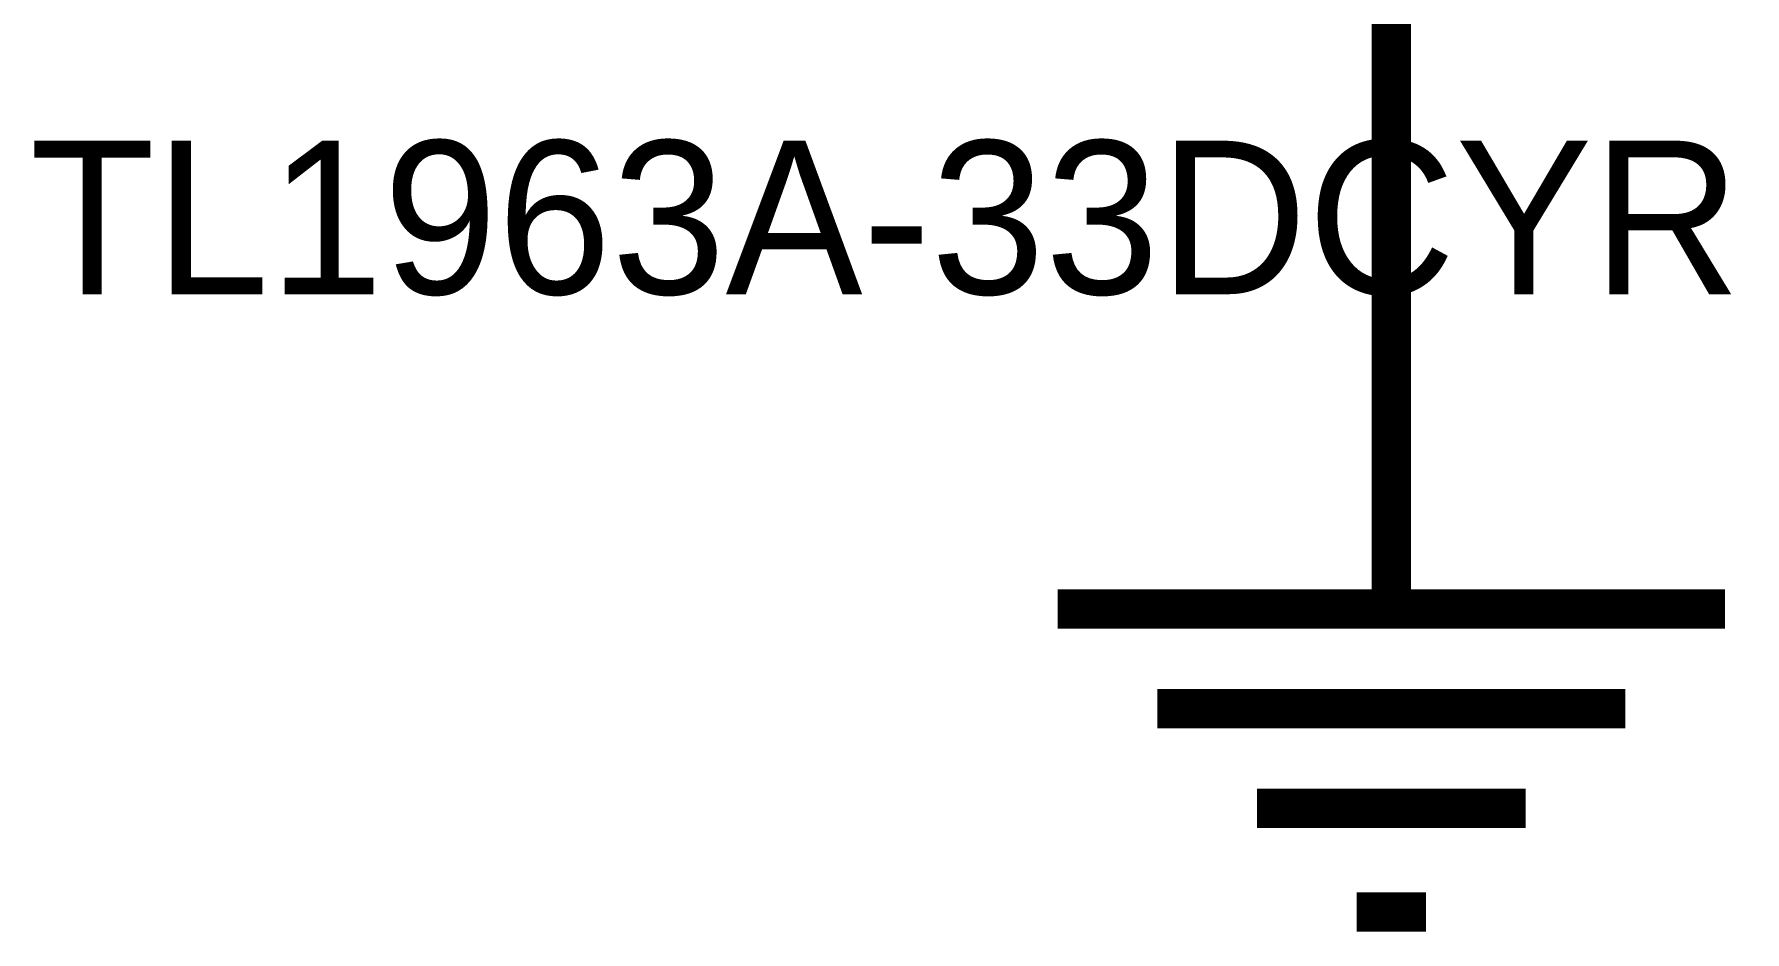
# Model space of a CAD drawing. Header units: inches. Extents: x 0 to 31.5, y 0 to 22.3.
# Drawn here: x 21.093 to 21.605, y 18.103 to 18.372 of the extents above; entities that cross this region are included whole.
import ezdxf

# ---------------------------------------------------------------- set-up
doc = ezdxf.new("R2010")
doc.units = ezdxf.units.IN
doc.header["$MEASUREMENT"] = 0
doc.layers.add('Sheet', color=255, linetype='Continuous')

msp = doc.modelspace()

# ---------------------------------------------------------------- linework, layer by layer
at = {"layer": 'Sheet'}
for points in [[(21.49951, 18.29964, 0.0118, 0.0118, 0), (21.49951, 18.39957, 0.0118, 0.0118, 0)], [(21.49951, 18.29964, 0.0118, 0.0118, 0), (21.49951, 18.19972, 0.0118, 0.0118, 0)], [(21.39961, 18.19972, 0.0118, 0.0118, 0), (21.59941, 18.19972, 0.0118, 0.0118, 0)], [(21.42946, 18.16986, 0.0118, 0.0118, 0), (21.56955, 18.16986, 0.0118, 0.0118, 0)], [(21.45932, 18.14, 0.0118, 0.0118, 0), (21.5397, 18.14, 0.0118, 0.0118, 0)], [(21.48917, 18.10899, 0.0118, 0.0118, 0), (21.50984, 18.10899, 0.0118, 0.0118, 0)]]:
    msp.add_lwpolyline(points, format="xyseb", dxfattribs=at)

# ---------------------------------------------------------------- texts
msp.add_text('TL1963A-33DCYR', height=0.0459415, dxfattribs=at).set_placement((21.09186, 18.2939))

doc.saveas('drawing.dxf')
